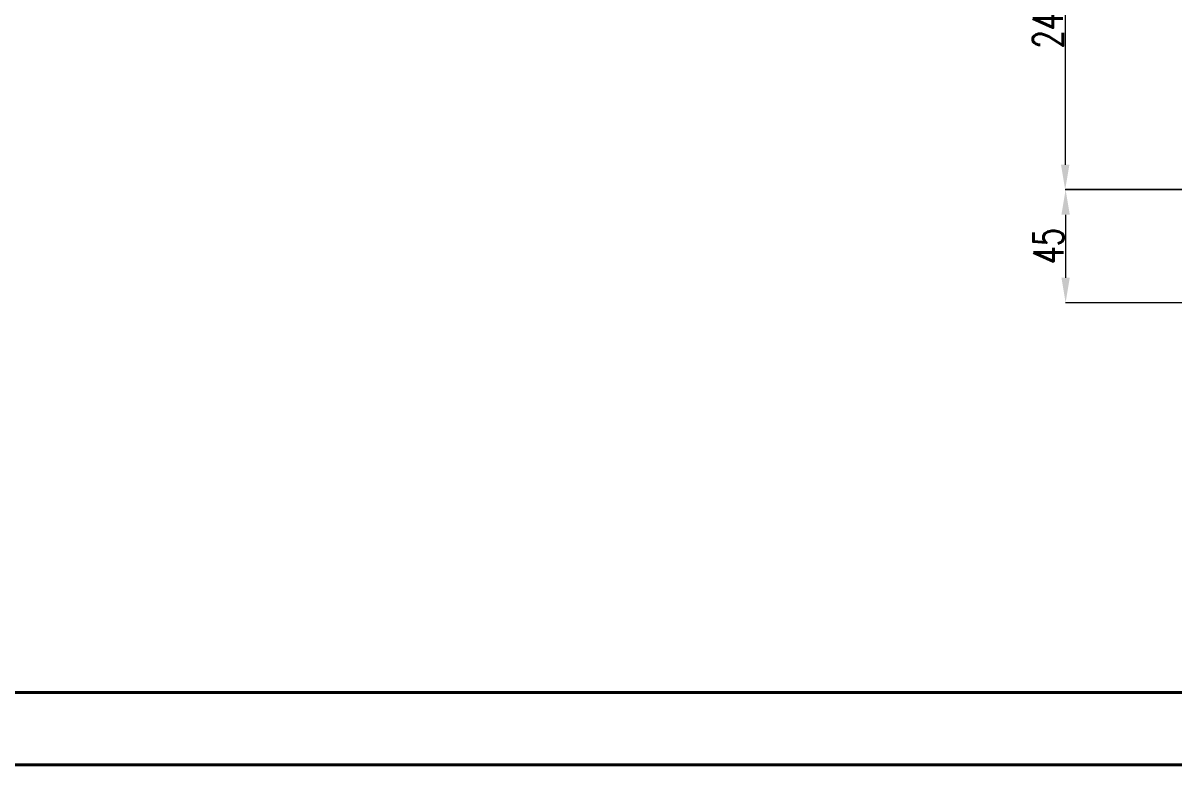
# Model space of a CAD drawing. Header units: millimetres. Extents: x 2278 to 4715, y 679 to 2402.
# Drawn here: x 2737.7 to 3196.9, y 679.2 to 975.4 of the extents above; entities that cross this region are included whole.
import ezdxf

# ---------------------------------------------------------------- set-up
doc = ezdxf.new("R2010")
doc.units = ezdxf.units.MM
for name, color, linetype, lineweight in [('AM_5', 3, 'Continuous', 25), ('AM_BOR', 7, 'Continuous', 50), ('粗实线', 7, 'Continuous', 40)]:
    doc.layers.add(name, color=color, linetype=linetype, lineweight=lineweight)
doc.styles.add('SLDTEXTSTYLE1', font='txt.shx', dxfattribs={"width": 0.7, "bigfont": 'gbcbig.shx'})
doc.dimstyles.new('SLDDIMSTYLE12$0', dxfattribs={"dimtxt": 12, "dimasz": 10, "dimexe": 0, "dimexo": 0.0625, "dimgap": 0.875, "dimtad": 1, "dimdec": 1, "dimlfac": 1.8, "dimrnd": 1e-09, "dimzin": 12, "dimdsep": 46, "dimtxsty": 'SLDTEXTSTYLE1', "dimcen": 0.09, "dimdle": 8.16, "dimclrd": 3, "dimclre": 3, "dimadec": 0, "dimazin": 3, "dimtfac": 1, "dimtdec": 1, "dimtofl": 0, "dimtmove": 0, "dimatfit": 3, "dimfxl": 0, "dimfrac": 2, "dimtolj": 1, "dimlwd": 5, "dimlwe": 5, "dimarcsym": 0})

# ---------------------------------------------------------------- blocks, each defined once
blk = doc.blocks.new('*D74')
at = {"layer": 'AM_5', "color": 3, "lineweight": 5, "transparency": 16777216}
blk.add_line((3341.8, 1150.4), (3153.8, 1150.4), dxfattribs=at)
at = {"layer": 'AM_5', "color": 3, "linetype": 'Continuous', "lineweight": 5, "transparency": 16777216}
for p, q in [((3153.8, 1140.4), (3153.8, 918.79)), ((3296.05, 908.79), (3153.8, 908.79))]:
    blk.add_line(p, q, dxfattribs=at)
at = {"layer": 'AM_5', "color": 3, "transparency": 16777216}
for points in [[(3152.14, 1140.4), (3155.47, 1140.4), (3153.8, 1150.4)], [(3152.14, 918.79), (3155.47, 918.79), (3153.8, 908.79)]]:
    blk.add_solid(points, dxfattribs=at)
at = {"layer": 'Defpoints', "color": 0, "transparency": 16777216}
for p in [(3341.86, 1150.4), (3153.8, 908.79), (3296.11, 908.79)]:
    blk.add_point(p, dxfattribs=at)
at = {"layer": 'AM_5', "color": 0, "transparency": 16777216, "insert": (3146.93, 976.07), "char_height": 12, "attachment_point": 5, "rotation": 90, "style": 'SLDTEXTSTYLE1'}
blk.add_mtext('\\A1;245', dxfattribs=at)
blk = doc.blocks.new('*D75')
at = {"layer": 'AM_5', "color": 3, "lineweight": 5, "transparency": 16777216}
blk.add_line((3295.03, 908.86), (3153.98, 908.86), dxfattribs=at)
at = {"layer": 'AM_5', "color": 3, "linetype": 'Continuous', "lineweight": 5, "transparency": 16777216}
for p, q in [((3153.98, 898.86), (3153.98, 873.71)), ((3277.77, 863.71), (3153.98, 863.71))]:
    blk.add_line(p, q, dxfattribs=at)
at = {"layer": 'AM_5', "color": 3, "transparency": 16777216}
for points in [[(3152.31, 898.86), (3155.65, 898.86), (3153.98, 908.86)], [(3152.31, 873.71), (3155.65, 873.71), (3153.98, 863.71)]]:
    blk.add_solid(points, dxfattribs=at)
at = {"layer": 'Defpoints', "color": 0, "transparency": 16777216}
for p in [(3295.09, 908.86), (3153.98, 863.71), (3277.83, 863.71)]:
    blk.add_point(p, dxfattribs=at)
at = {"layer": 'AM_5', "color": 0, "transparency": 16777216, "insert": (3147.11, 886.29), "char_height": 12, "attachment_point": 5, "rotation": 90, "style": 'SLDTEXTSTYLE1'}
blk.add_mtext('\\A1;45', dxfattribs=at)
blk = doc.blocks.new('rA3')
at = {"layer": '粗实线'}
for p, q in [((358.384, 129.26), (748.384, 129.26)), ((333.384, 124.26), (753.384, 124.26))]:
    blk.add_line(p, q, dxfattribs=at)

msp = doc.modelspace()

# ---------------------------------------------------------------- block references
at = {"layer": 'AM_BOR', "xscale": 5.80078125, "yscale": 5.80078125, "zscale": 5.80078125}
msp.add_blockref('rA3', (344.566, -41.638), dxfattribs=at)

# ---------------------------------------------------------------- dimensions: what is measured, and where the dimension line sits
at = {"layer": 'AM_5'}
dim = msp.add_linear_dim(base=(3153.802, 908.793), p1=(3341.858, 1150.405), p2=(3296.112, 908.793), angle=90, text='245', dimstyle='SLDDIMSTYLE12$0', override={"dimlfac": 1}, dxfattribs=at)
dim.commit()
dim.dimension.update_dxf_attribs({"geometry": '*D74', "text_midpoint": (3153.802, 976.075), "dimtype": 160})
dim = msp.add_linear_dim(base=(3153.981, 863.709), p1=(3295.09, 908.865), p2=(3277.832, 863.709), angle=90, text='45', dimstyle='SLDDIMSTYLE12$0', override={"dimlfac": 1, "dimpost": ''}, dxfattribs=at)
dim.commit()
dim.dimension.update_dxf_attribs({"geometry": '*D75', "text_midpoint": (3147.106, 886.287)})

doc.saveas('drawing.dxf')
